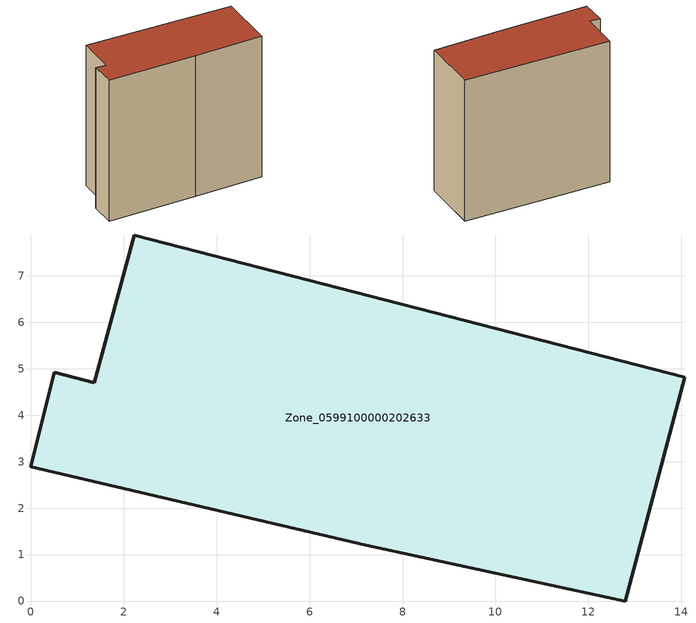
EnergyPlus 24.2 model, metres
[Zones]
Zone_0599100000202633
 floor ground (C_G): 7.22,1.2 0,2.89 0.5,4.92 1.36,4.7 2.22,7.88 14.07,4.82 12.79,0 z0
 wall outside (C_F): 1.36,4.7 0.5,4.92 0,2.89 7.22,1.2 12.79,0 14.07,4.82 2.22,7.88 1.36,4.7 z0:12.17
 roof outside (C_R): 14.07,4.82 2.22,7.88 1.36,4.7 0.5,4.92 0,2.89 7.22,1.2 12.79,0 z12.17
[BUILDING]
Pand.0599100000202633: North Axis=0; Terrain=City; Loads Convergence Tolerance Value=0.04; Temperature Convergence Tolerance Value=0.4; Solar Distribution=FullExterior; Maximum Number of Warmup Days=25; Minimum Number of Warmup Days=1
[Site:Location]
Rotterdam.The.Hague.AP_ZH_NLD Design_Conditions: Latitude=51.96; Longitude=4.45; Time Zone=1; Elevation=-4.5
[SITE:GROUNDTEMPERATURE:BUILDINGSURFACE]
18, 18, 18, 18, 18, 18, 18, 18, 18, 18, 18, 18
[MATERIAL] Thermal Absorptance=0.9; Solar Absorptance=0.7; Visible Absorptance=0.7
Name | Roughness | Thickness | Conductivity | Density | Specific Heat
G.TI.1946 | MediumSmooth | 0.15 | 1 | 540 | 1210
F.TI.1946 | Rough | 0.3 | 0.857143 | 1920 | 840
R.TI.1946 | MediumRough | 0.2 | 0.1 | 1500 | 1000
[CONSTRUCTION]
C_G: G.TI.1946
C_F: F.TI.1946
C_R: R.TI.1946
[ZONE]
Zone_0599100000202633: Type=1; Multiplier=1; Ceiling Height=Autocalculate; Volume=Autocalculate; Floor Area=autocalculate; Part of Total Floor Area=Yes
[ZONEINFILTRATION:DESIGNFLOWRATE]
Infil_Zone_0599100000202633: Zone or ZoneList or Space or SpaceList=Zone_0599100000202633; Schedule=AlwaysOn; Design Flow Rate Calculation Method=Flow/Area; Flow Rate per Floor Area=0.003; Constant Term Coefficient=1; Temperature Term Coefficient=0; Velocity Term Coefficient=0; Velocity Squared Term Coefficient=0
[HVACTEMPLATE:ZONE:IDEALLOADSAIRSYSTEM]
Zone_0599100000202633: Maximum Heating Supply Air Temperature=50; Minimum Cooling Supply Air Temperature=13; Maximum Heating Supply Air Humidity Ratio=0.0156; Minimum Cooling Supply Air Humidity Ratio=0.0077; Heating Limit=NoLimit; Cooling Limit=NoLimit; Dehumidification Control Type=ConstantSensibleHeatRatio; Cooling Sensible Heat Ratio=0.7; Dehumidification Setpoint=60; Humidification Control Type=None; Humidification Setpoint=30; Outdoor Air Method=None; Outdoor Air Flow Rate per Person=0.00944; Outdoor Air Flow Rate per Zone Floor Area=0; Outdoor Air Flow Rate per Zone=0; Demand Controlled Ventilation Type=None; Outdoor Air Economizer Type=NoEconomizer; Heat Recovery Type=None; Sensible Heat Recovery Effectiveness=0.7; Latent Heat Recovery Effectiveness=0.65
[ZONECONTROL:THERMOSTAT]
ThermostatControl_Zone_0599100000202633: Zone or ZoneList=Zone_0599100000202633; Control Type Schedule=DualSetpointControlType; Control 1=Thermostat_Zone_0599100000202633; Temperature Difference Between Cutout And Setpoint=0
[THERMOSTATSETPOINT:DUALSETPOINT]
Thermostat_Zone_0599100000202633: Heating Setpoint Temperature Schedule=HeatingSetpoint_Zone_0599100000202633; Cooling Setpoint Temperature Schedule=CoolingSetpoint_Zone_0599100000202633
[SCHEDULE:COMPACT]
HeatingSetpoint_Zone_0599100000202633: Through: 12/31, For: AllDays, Until: 24:00, 21
CoolingSetpoint_Zone_0599100000202633: Through: 12/31, For: AllDays, Until: 24:00, 24
DualSetpointControlType: Through: 12/31, For: AllDays, Until: 24:00, 4
AlwaysOn: Through: 12/31, For: AllDays, Until: 24:00, 1
